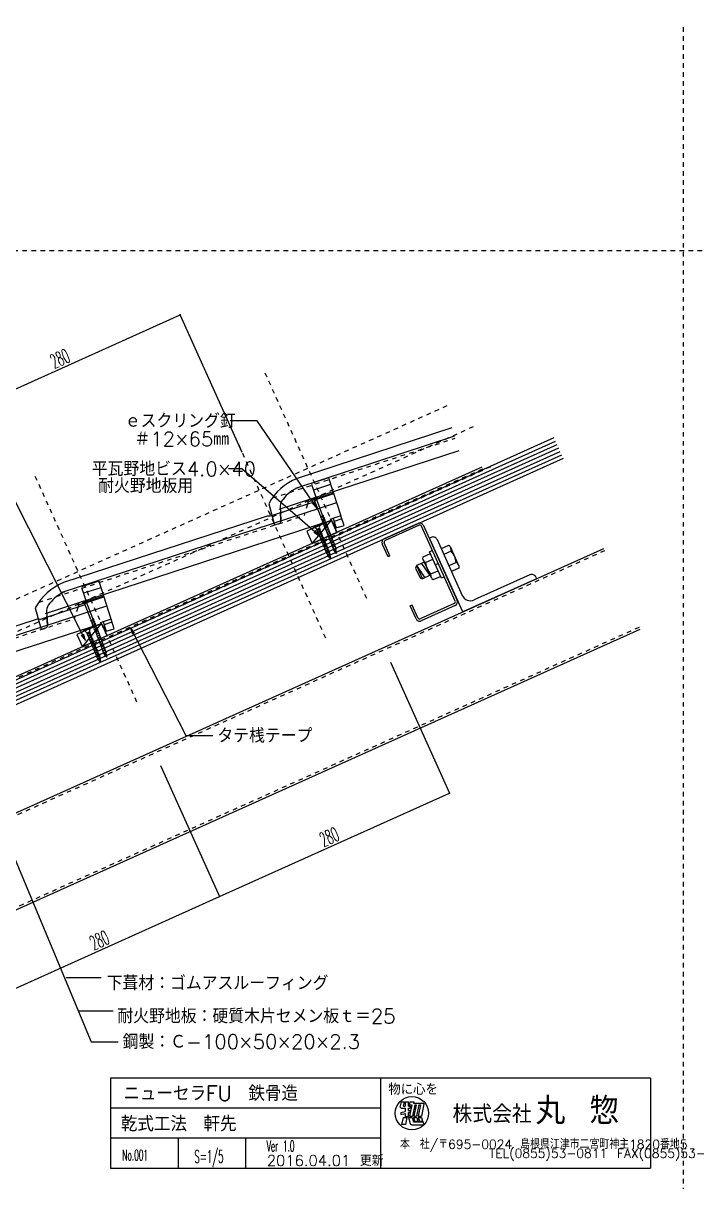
# Model space of a CAD drawing. Extents: x -1727 to 4652, y -2317 to 2357.
# Drawn here: x 752 to 1500, y 1065 to 2353 of the extents above; entities that cross this region are included whole.
import ezdxf

# ---------------------------------------------------------------- set-up
doc = ezdxf.new("R2010")
doc.units = 0
doc.header["$LTSCALE"] = 5
doc.linetypes.add('DOT', pattern=[2, 1, -1])
for name, color, linetype in [('0-0', 7, 'CONTINUOUS'), ('0-1', 7, 'CONTINUOUS'), ('0-2', 7, 'CONTINUOUS'), ('0-3', 7, 'CONTINUOUS'), ('0-4', 7, 'CONTINUOUS'), ('0-A', 7, 'CONTINUOUS'), ('0-F', 7, 'CONTINUOUS')]:
    doc.layers.add(name, color=color, linetype=linetype)
doc.styles.get("Standard").update_dxf_attribs({"font": 'txt.shx', "bigfont": 'extfont.shx'})

msp = doc.modelspace()

# ---------------------------------------------------------------- linework, layer by layer
at = {"layer": '0-0', "color": 7, "linetype": 'CONTINUOUS'}
for p, q in [((848.494, 1180.3427), (848.494, 1080.3427)), ((1448.494, 1180.3427), (848.494, 1180.3427)), ((1148.494, 1180.3427), (1148.494, 1080.3427)), ((1448.494, 1180.3427), (1448.494, 1080.3427)), ((1148.494, 1147.0093), (848.494, 1147.0093)), ((1170.1928, 1148.3051), (1171.6706, 1154.1209)), ((1170.1928, 1148.3051), (1171.4886, 1147.0226)), ((1171.4886, 1147.0226), (1175.848, 1147.0226)), ((1171.6706, 1154.1209), (1175.0144, 1154.1209)), ((1174.0305, 1149.2847), (1175.0144, 1154.1209)), ((1174.0305, 1149.2847), (1175.848, 1149.2847)), ((1175.848, 1154.1209), (1179.7092, 1154.1209)), ((1175.848, 1154.1209), (1175.848, 1149.2847)), ((1175.848, 1147.0226), (1175.848, 1143.263)), ((1179.7092, 1149.2847), (1179.7092, 1154.1209)), ((1179.7092, 1149.2847), (1181.525, 1149.2847)), ((1179.7092, 1147.0226), (1181.525, 1147.0226)), ((1179.7092, 1144.2488), (1179.7092, 1147.0226)), ((1181.0739, 1154.2594), (1180.3422, 1150.6628)), ((1180.3422, 1150.6628), (1183.4007, 1150.6628)), ((1183.4007, 1150.6628), (1180.8288, 1138.0206)), ((1181.0739, 1154.2594), (1185.3013, 1154.2594)), ((1181.525, 1149.2847), (1181.525, 1147.0226)), ((1186.4739, 1150.6628), (1183.902, 1138.0206)), ((1185.3013, 1154.2594), (1184.961, 1152.5869)), ((1184.961, 1152.5869), (1196.1117, 1152.5869)), ((1188.159, 1150.6628), (1185.5871, 1138.0206)), ((1186.4739, 1150.6628), (1188.159, 1150.6628)), ((1191.0054, 1150.6628), (1188.4335, 1138.0206)), ((1192.7063, 1150.6628), (1190.1344, 1138.0206)), ((1191.0054, 1150.6628), (1192.7063, 1150.6628)), ((1196.753, 1151.5032), (1194.0101, 1138.0206)), ((1171.1415, 1142.0613), (1175.848, 1143.263)), ((1171.1415, 1142.0613), (1171.1415, 1139.8755)), ((1171.1415, 1139.8755), (1175.848, 1141.0772)), ((1173.4608, 1136.5179), (1171.6265, 1128.7787)), ((1173.4608, 1136.5179), (1177.8707, 1136.5179)), ((1175.614, 1137.6186), (1179.7092, 1137.6186)), ((1175.848, 1141.0772), (1175.848, 1137.5406)), ((1177.8707, 1136.5179), (1176.0364, 1128.7787)), ((1179.4024, 1136.5179), (1183.5004, 1136.5179)), ((1179.4024, 1136.5179), (1181.3147, 1129.8227)), ((1179.7092, 1144.2488), (1181.2924, 1144.6531)), ((1179.7092, 1142.063), (1180.9684, 1142.3845)), ((1179.7092, 1137.6186), (1179.7092, 1142.063)), ((1180.8288, 1138.0206), (1183.902, 1138.0206)), ((1181.2924, 1144.6531), (1180.9684, 1142.3845)), ((1183.5004, 1136.5179), (1184.9773, 1131.8024)), ((1185.0645, 1136.5179), (1188.6511, 1136.5179)), ((1185.0645, 1136.5179), (1186.3271, 1132.4863)), ((1185.5871, 1138.0206), (1188.4335, 1138.0206)), ((1188.6511, 1136.5179), (1189.9138, 1132.4863)), ((1190.1344, 1138.0206), (1194.0101, 1138.0206)), ((1190.4347, 1136.5179), (1193.8814, 1136.5179)), ((1190.4347, 1136.5179), (1191.6974, 1132.4863)), ((1193.8814, 1136.5179), (1195.1441, 1132.4863)), ((1176.0364, 1128.7787), (1171.6265, 1128.7787)), ((1183.966, 1128.5987), (1196.3276, 1128.5987)), ((1184.9773, 1131.8024), (1195.9892, 1131.8024)), ((1186.3271, 1132.4863), (1189.9138, 1132.4863)), ((1191.6974, 1132.4863), (1195.1441, 1132.4863)), ((1195.9892, 1131.8024), (1196.3276, 1128.5987)), ((1148.494, 1113.676), (848.494, 1113.676)), ((923.494, 1113.676), (923.494, 1080.3427)), ((998.494, 1113.676), (998.494, 1080.3427)), ((848.494, 1080.3427), (1448.494, 1080.3427))]:
    msp.add_line(p, q, dxfattribs=at)
msp.add_circle((1183.3491, 1141.3979), 18.4473, dxfattribs=at)
for centre, radius, start, end in [((1195.2195, 1151.3273), 1.5436, 6.5455, 54.6882), ((1183.6165, 1131.3252), 2.7488, 213.1353, 277.3045)]:
    msp.add_arc(centre, radius, start, end, dxfattribs=at)
at = {"layer": '0-1', "color": 7, "linetype": 'CONTINUOUS'}
for p, q in [((1261.0878, 1859.3969), (336.2538, 1443.7026)), ((1072.6754, 1774.6948), (1093.8774, 1800.6848)), ((817.2877, 1659.9031), (838.4897, 1685.8931))]:
    msp.add_line(p, q, dxfattribs=at)
at = {"layer": '0-1', "color": 7, "linetype": 'DOT'}
msp.add_line((1261.9816, 1857.3769), (337.0548, 1442.1837), dxfattribs=at)
at = {"layer": '0-1', "color": 4, "linetype": 'CONTINUOUS'}
for p, q in [((1078.8082, 1826.2515), (1072.4479, 1823.7899)), ((1072.4479, 1823.7899), (1072.7327, 1823.054)), ((1072.7327, 1823.054), (1079.093, 1825.5156)), ((1074.897, 1823.5096), (1074.1701, 1823.6103)), ((1074.897, 1823.5096), (1074.1701, 1823.6103)), ((1077.1867, 1824.3958), (1074.897, 1823.5096)), ((1081.8979, 1805.4205), (1074.897, 1823.5096)), ((1077.1867, 1824.3958), (1077.6556, 1824.9593)), ((1084.1872, 1806.3076), (1077.1867, 1824.3958)), ((1079.093, 1825.5156), (1078.8082, 1826.2515)), ((1081.942, 1805.4915), (1081.6306, 1804.7467)), ((1084.1872, 1806.3076), (1082.5459, 1802.3817)), ((1085.1054, 1803.9352), (1083.464, 1800.0094)), ((1085.1054, 1803.9352), (1083.464, 1800.0094)), ((1073.8501, 1792.793), (1081.5471, 1796.008)), ((1074.1213, 1792.1438), (1073.8501, 1792.793)), ((1081.8183, 1795.3588), (1074.1213, 1792.1438)), ((1077.835, 1790.2058), (1077.4537, 1789.7058)), ((1077.4537, 1789.7058), (1081.6473, 1790.096)), ((1077.7135, 1790.4275), (1080.5141, 1791.5973)), ((1077.7135, 1790.4275), (1077.8163, 1790.1813)), ((1080.5141, 1791.5973), (1081.0753, 1790.2538)), ((1081.2659, 1789.596), (1081.6473, 1790.096)), ((1081.5471, 1796.008), (1081.8183, 1795.3588)), ((1086.0236, 1801.5629), (1084.3822, 1797.6371)), ((1086.0236, 1801.5629), (1084.3822, 1797.6371)), ((1086.9417, 1799.1905), (1085.3003, 1795.2647)), ((1086.9417, 1799.1905), (1085.3003, 1795.2647)), ((1087.8599, 1796.8181), (1086.2185, 1792.8923)), ((1087.8599, 1796.8181), (1086.2185, 1792.8923)), ((1086.4176, 1791.9303), (1089.8068, 1793.2419)), ((1086.4613, 1792.9576), (1096.4273, 1767.207)), ((1089.8497, 1792.9682), (1086.8572, 1790.8212)), ((1090.7558, 1790.6268), (1087.7633, 1788.4798)), ((1088.778, 1794.4458), (1087.9789, 1792.5345)), ((1088.778, 1794.4458), (1087.9789, 1792.5345)), ((1089.0613, 1793.9638), (1099.0273, 1768.2132)), ((1078.8034, 1787.8874), (1078.1374, 1789.4818)), ((1078.8034, 1787.8874), (1078.422, 1787.3874)), ((1078.422, 1787.3874), (1082.6156, 1787.7776)), ((1079.7718, 1785.5691), (1079.1058, 1787.1634)), ((1079.7718, 1785.5691), (1079.3904, 1785.069)), ((1079.3904, 1785.069), (1083.584, 1785.4592)), ((1080.7401, 1783.2507), (1080.0742, 1784.845)), ((1080.7401, 1783.2507), (1080.3588, 1782.7506)), ((1080.3588, 1782.7506), (1084.5524, 1783.1408)), ((1081.7085, 1780.9323), (1081.0426, 1782.5266)), ((1081.9568, 1787.942), (1081.2659, 1789.596)), ((1081.7085, 1780.9323), (1081.3272, 1780.4323)), ((1081.3272, 1780.4323), (1085.5208, 1780.8225)), ((1082.6769, 1778.6139), (1082.0109, 1780.2082)), ((1082.2343, 1787.2776), (1082.6156, 1787.7776)), ((1082.9252, 1785.6236), (1082.2343, 1787.2776)), ((1082.6769, 1778.6139), (1082.2955, 1778.1139)), ((1082.2955, 1778.1139), (1086.4891, 1778.5041)), ((1083.6452, 1776.2955), (1082.9793, 1777.8898)), ((1083.2027, 1784.9592), (1083.584, 1785.4592)), ((1083.8935, 1783.3052), (1083.2027, 1784.9592)), ((1084.1711, 1782.6408), (1084.5524, 1783.1408)), ((1084.8619, 1780.9868), (1084.1711, 1782.6408)), ((1085.1394, 1780.3224), (1085.5208, 1780.8225)), ((1085.8303, 1778.6685), (1085.1394, 1780.3224)), ((1086.1078, 1778.004), (1086.4891, 1778.5041)), ((1086.7986, 1776.3501), (1086.1078, 1778.004)), ((1091.662, 1788.2854), (1088.6695, 1786.1384)), ((1092.5682, 1785.9441), (1089.5756, 1783.7972)), ((1093.4743, 1783.6027), (1090.4818, 1781.4558)), ((1094.3805, 1781.2614), (1091.3879, 1779.1144)), ((1095.2866, 1778.9201), (1092.2941, 1776.7731)), ((1083.6452, 1776.2955), (1083.2639, 1775.7955)), ((1083.2639, 1775.7955), (1087.4575, 1776.1857)), ((1084.6136, 1773.9771), (1083.9477, 1775.5715)), ((1084.6136, 1773.9771), (1084.2323, 1773.4771)), ((1084.2323, 1773.4771), (1088.4259, 1773.8673)), ((1085.582, 1771.6587), (1084.916, 1773.2531)), ((1085.582, 1771.6587), (1085.2006, 1771.1587)), ((1085.2006, 1771.1587), (1089.3942, 1771.5489)), ((1086.5503, 1769.3404), (1085.8844, 1770.9347)), ((1086.5503, 1769.3404), (1086.169, 1768.8403)), ((1086.169, 1768.8403), (1090.3626, 1769.2305)), ((1087.5187, 1767.022), (1086.8528, 1768.6163)), ((1087.0762, 1775.6857), (1087.4575, 1776.1857)), ((1087.767, 1774.0317), (1087.0762, 1775.6857)), ((1087.5187, 1767.022), (1087.1374, 1766.5219)), ((1087.1374, 1766.5219), (1091.331, 1766.9121)), ((1088.4871, 1764.7036), (1087.8212, 1766.2979)), ((1088.0445, 1773.3673), (1088.4259, 1773.8673)), ((1088.7354, 1771.7133), (1088.0445, 1773.3673)), ((1088.4871, 1764.7036), (1088.1058, 1764.2036)), ((1088.1058, 1764.2036), (1092.2994, 1764.5938)), ((1089.0129, 1771.0489), (1089.3942, 1771.5489)), ((1089.7038, 1769.3949), (1089.0129, 1771.0489)), ((1089.9813, 1768.7305), (1090.3626, 1769.2305)), ((1090.6721, 1767.0765), (1089.9813, 1768.7305)), ((1090.9496, 1766.4121), (1091.331, 1766.9121)), ((1091.6405, 1764.7581), (1090.9496, 1766.4121)), ((1091.918, 1764.0937), (1092.2994, 1764.5938)), ((1096.1928, 1776.5787), (1093.2003, 1774.4317)), ((1097.0989, 1774.2374), (1094.1064, 1772.0903)), ((1098.0051, 1771.896), (1095.0126, 1769.749)), ((1099.4517, 1763.4642), (1096.6536, 1767.2942)), ((1098.0891, 1766.9849), (1099.4517, 1763.4642)), ((1099.4517, 1763.4642), (1098.9433, 1768.1804)), ((1089.4555, 1762.3852), (1088.7895, 1763.9795)), ((1089.4555, 1762.3852), (1089.0741, 1761.8852)), ((1089.0741, 1761.8852), (1093.0643, 1762.3075)), ((1091.3179, 1759.8982), (1089.9848, 1761.6886)), ((1091.0227, 1759.6271), (1093.2559, 1759.9055)), ((1093.0592, 1757.5594), (1091.6321, 1759.4762)), ((1092.1462, 1763.5475), (1091.918, 1764.0937)), ((1092.3099, 1762.4737), (1092.1462, 1763.5475)), ((1092.6823, 1760.0317), (1092.4196, 1761.7463)), ((1092.4216, 1761.7414), (1093.0643, 1762.3075)), ((1092.7431, 1759.5981), (1093.2559, 1759.9055)), ((1093.0592, 1757.5594), (1092.7479, 1759.601)), ((823.6376, 1711.1455), (817.2773, 1708.6839)), ((817.2773, 1708.6839), (817.5621, 1707.948)), ((817.5621, 1707.948), (823.9225, 1710.4096)), ((819.7264, 1708.4036), (818.9995, 1708.5043)), ((819.7264, 1708.4036), (818.9995, 1708.5043)), ((822.0161, 1709.2898), (819.7264, 1708.4036)), ((826.7273, 1690.3145), (819.7264, 1708.4036)), ((822.0161, 1709.2898), (822.485, 1709.8533)), ((829.0166, 1691.2016), (822.0161, 1709.2898)), ((823.9225, 1710.4096), (823.6376, 1711.1455)), ((826.7715, 1690.3855), (826.46, 1689.6407)), ((829.0166, 1691.2016), (827.3753, 1687.2757)), ((829.9348, 1688.8292), (828.2934, 1684.9034)), ((829.9348, 1688.8292), (828.2934, 1684.9034)), ((818.4573, 1677.7735), (826.1544, 1680.9885)), ((818.7285, 1677.1244), (818.4573, 1677.7735)), ((826.4255, 1680.3393), (818.7285, 1677.1244)), ((822.4422, 1675.1863), (822.0609, 1674.6863)), ((822.0609, 1674.6863), (826.2545, 1675.0765)), ((822.3207, 1675.408), (825.1213, 1676.5778)), ((822.3207, 1675.408), (822.4235, 1675.1618)), ((823.4106, 1672.868), (822.7447, 1674.4623)), ((825.1213, 1676.5778), (825.6825, 1675.2343)), ((825.8732, 1674.5765), (826.2545, 1675.0765)), ((826.564, 1672.9225), (825.8732, 1674.5765)), ((826.1544, 1680.9885), (826.4255, 1680.3393)), ((830.853, 1686.4568), (829.2116, 1682.5311)), ((830.853, 1686.4568), (829.2116, 1682.5311)), ((831.7711, 1684.0845), (830.1297, 1680.1587)), ((831.7711, 1684.0845), (830.1297, 1680.1587)), ((832.6893, 1681.7121), (831.0479, 1677.7863)), ((832.6893, 1681.7121), (831.0479, 1677.7863)), ((831.247, 1676.8243), (834.6362, 1678.1359)), ((831.2907, 1677.8516), (841.2568, 1652.1009)), ((834.6791, 1677.8622), (831.6866, 1675.7151)), ((835.5852, 1675.5208), (832.5928, 1673.3738)), ((833.6074, 1679.3398), (832.8083, 1677.4285)), ((833.6074, 1679.3398), (832.8083, 1677.4285)), ((833.8907, 1678.8578), (843.8567, 1653.1072)), ((823.4106, 1672.868), (823.0293, 1672.3679)), ((823.0293, 1672.3679), (827.2229, 1672.7581)), ((824.379, 1670.5496), (823.713, 1672.1439)), ((824.379, 1670.5496), (823.9976, 1670.0495)), ((823.9976, 1670.0495), (828.1912, 1670.4397)), ((825.3473, 1668.2312), (824.6814, 1669.8255)), ((825.3473, 1668.2312), (824.966, 1667.7312)), ((824.966, 1667.7312), (829.1596, 1668.1214)), ((826.3157, 1665.9128), (825.6498, 1667.5071)), ((826.3157, 1665.9128), (825.9344, 1665.4128)), ((825.9344, 1665.4128), (830.128, 1665.803)), ((827.2841, 1663.5944), (826.6182, 1665.1887)), ((826.8415, 1672.2581), (827.2229, 1672.7581)), ((827.5324, 1670.6041), (826.8415, 1672.2581)), ((827.2841, 1663.5944), (826.9028, 1663.0944)), ((826.9028, 1663.0944), (831.0964, 1663.4846)), ((828.2525, 1661.276), (827.5865, 1662.8704)), ((827.8099, 1669.9397), (828.1912, 1670.4397)), ((828.5008, 1668.2857), (827.8099, 1669.9397)), ((828.2525, 1661.276), (827.8711, 1660.776)), ((828.7783, 1667.6213), (829.1596, 1668.1214)), ((829.4691, 1665.9674), (828.7783, 1667.6213)), ((829.7466, 1665.3029), (830.128, 1665.803)), ((830.4375, 1663.649), (829.7466, 1665.3029)), ((830.715, 1662.9846), (831.0964, 1663.4846)), ((831.4059, 1661.3306), (830.715, 1662.9846)), ((836.4914, 1673.1794), (833.4989, 1671.0324)), ((837.3976, 1670.8381), (834.405, 1668.6911)), ((838.3037, 1668.4967), (835.3112, 1666.3498)), ((839.2099, 1666.1553), (836.2174, 1664.0084)), ((840.116, 1663.8141), (837.1235, 1661.6671)), ((841.0222, 1661.4727), (838.0297, 1659.3257)), ((827.8711, 1660.776), (832.0647, 1661.1662)), ((829.2208, 1658.9576), (828.5549, 1660.552)), ((829.2208, 1658.9576), (828.8395, 1658.4576)), ((828.8395, 1658.4576), (833.0331, 1658.8478)), ((830.1892, 1656.6393), (829.5233, 1658.2336)), ((830.1892, 1656.6393), (829.8079, 1656.1392)), ((829.8079, 1656.1392), (834.0015, 1656.5294)), ((831.1576, 1654.3209), (830.4916, 1655.9152)), ((831.1576, 1654.3209), (830.7762, 1653.8208)), ((830.7762, 1653.8208), (834.9698, 1654.211)), ((832.1259, 1652.0025), (831.46, 1653.5968)), ((831.6834, 1660.6662), (832.0647, 1661.1662)), ((832.3742, 1659.0122), (831.6834, 1660.6662)), ((832.1259, 1652.0025), (831.7446, 1651.5025)), ((831.7446, 1651.5025), (835.9382, 1651.8927)), ((833.0943, 1649.6841), (832.4284, 1651.2784)), ((832.6518, 1658.3478), (833.0331, 1658.8478)), ((833.3426, 1656.6938), (832.6518, 1658.3478)), ((833.0943, 1649.6841), (832.713, 1649.1841)), ((832.713, 1649.1841), (836.9066, 1649.5743)), ((834.0627, 1647.3657), (833.3967, 1648.96)), ((833.6201, 1656.0294), (834.0015, 1656.5294)), ((834.311, 1654.3754), (833.6201, 1656.0294)), ((834.5885, 1653.711), (834.9698, 1654.211)), ((835.2794, 1652.057), (834.5885, 1653.711)), ((835.5569, 1651.3926), (835.9382, 1651.8927)), ((836.2477, 1649.7387), (835.5569, 1651.3926)), ((836.5252, 1649.0742), (836.9066, 1649.5743)), ((836.7534, 1648.5281), (836.5252, 1649.0742)), ((836.9171, 1647.4542), (836.7534, 1648.5281)), ((841.9283, 1659.1313), (838.9358, 1656.9843)), ((842.8345, 1656.79), (839.842, 1654.643)), ((844.2811, 1648.3581), (841.483, 1652.1882)), ((842.9185, 1651.8789), (844.2811, 1648.3581)), ((844.2811, 1648.3581), (843.7727, 1653.0743)), ((834.0627, 1647.3657), (833.6813, 1646.8657)), ((833.6813, 1646.8657), (837.6715, 1647.288)), ((835.9251, 1644.8787), (834.592, 1646.6691)), ((835.6299, 1644.6076), (837.8631, 1644.886)), ((837.6665, 1642.5399), (836.2393, 1644.4567)), ((837.2895, 1645.0122), (837.0268, 1646.7268)), ((837.0288, 1646.7219), (837.6715, 1647.288)), ((837.3503, 1644.5786), (837.8631, 1644.886)), ((837.6665, 1642.5399), (837.3552, 1644.5815))]:
    msp.add_line(p, q, dxfattribs=at)
at = {"layer": '0-1', "color": 3, "linetype": 'CONTINUOUS'}
for points in [[(1066.5194, 1788.3738), (1072.6754, 1774.6948), (1100.0324, 1787.0058), (1093.8774, 1800.6848), (1066.5194, 1788.3738)], [(811.1317, 1673.5821), (817.2877, 1659.9031), (844.6447, 1672.2141), (838.4897, 1685.8931), (811.1317, 1673.5821)]]:
    msp.add_lwpolyline(points, close=True, dxfattribs=at)
at = {"layer": '0-1', "color": 4, "linetype": 'CONTINUOUS'}
for centre, radius, start, end in [((1083.9244, 1804.8876), 2.2981, 183.5154, 239.817), ((1083.4717, 1804.6668), 1.79, 335.8763, 426.4387), ((1084.3899, 1802.2944), 1.79, 335.8763, 426.4387), ((1074.5323, 1788.3868), 3.7795, 32.6805, 96.244), ((1078.1323, 1790.3569), 0.3335, 206.9354, 268.7778), ((1077.7353, 1804.118), 14.0999, 271.5848, 277.0489), ((1082.084, 1770.1392), 20.1563, 93.2798, 97.4642), ((1084.2017, 1792.4256), 3.7795, 129.0957, 192.6593), ((1080.8969, 1788.4909), 1.7719, 64.9433, 88.9027), ((1084.8397, 1802.5227), 2.2981, 183.5154, 239.817), ((1085.7579, 1800.1503), 2.2981, 183.5154, 239.817), ((1086.676, 1797.778), 2.2981, 183.5154, 239.817), ((1087.5942, 1795.4056), 2.2981, 183.5154, 239.817), ((1085.308, 1799.9221), 1.79, 335.8763, 426.4387), ((1088.5123, 1793.0333), 2.2981, 183.5154, 207.9698), ((1086.2262, 1797.5498), 1.79, 335.8763, 426.4387), ((1087.1444, 1795.1774), 1.79, 335.8763, 426.4387), ((1088.0625, 1792.805), 1.79, 14.0306, 66.4387), ((1078.0908, 1790.4949), 1.0142, 231.0819, 275.9133), ((1080.8093, 1771.0292), 18.641, 93.5081, 98.061), ((1079.0592, 1788.1765), 1.0142, 231.0819, 275.9133), ((1079.1007, 1788.0385), 0.3335, 206.9354, 268.7778), ((1078.7037, 1801.7996), 14.0999, 271.5848, 277.0489), ((1081.7776, 1768.7109), 18.641, 93.5081, 98.061), ((1080.0275, 1785.8581), 1.0142, 231.0819, 275.9133), ((1078.3511, 1810.8417), 21.2472, 273.5551, 277.2727), ((1080.0691, 1785.7201), 0.3335, 206.9354, 268.7778), ((1079.672, 1799.4812), 14.0999, 271.5848, 277.0489), ((1082.746, 1766.3925), 18.641, 93.5081, 98.061), ((1080.9959, 1783.5397), 1.0142, 231.0819, 275.9133), ((1083.0524, 1767.8208), 20.1563, 93.2798, 97.4642), ((1079.3195, 1808.5233), 21.2472, 273.5551, 277.2727), ((1081.0375, 1783.4018), 0.3335, 206.9354, 268.7778), ((1080.6404, 1797.1628), 14.0999, 271.5848, 277.0489), ((1081.015, 1789.4969), 0.2698, 21.5537, 84.5104), ((1083.7144, 1764.0741), 18.641, 93.5081, 98.061), ((1081.9643, 1781.2213), 1.0142, 231.0819, 275.9133), ((1084.0207, 1765.5024), 20.1563, 93.2798, 97.4642), ((1080.2879, 1806.2049), 21.2472, 273.5551, 277.2727), ((1082.0058, 1781.0834), 0.3335, 206.9354, 268.7778), ((1081.8652, 1786.1725), 1.7719, 64.9433, 88.9027), ((1081.6088, 1794.8444), 14.0999, 271.5848, 277.0489), ((1081.9834, 1787.1785), 0.2698, 21.5537, 84.5104), ((1084.6827, 1761.7557), 18.641, 93.5081, 98.061), ((1082.9327, 1778.903), 1.0142, 231.0819, 275.9133), ((1084.9891, 1763.184), 20.1563, 93.2798, 97.4642), ((1081.2562, 1803.8865), 21.2472, 273.5551, 277.2727), ((1082.9742, 1778.765), 0.3335, 206.9354, 268.7778), ((1082.8336, 1783.8541), 1.7719, 64.9433, 88.9027), ((1082.5771, 1792.526), 14.0999, 271.5848, 277.0489), ((1082.9518, 1784.8601), 0.2698, 21.5537, 84.5104), ((1085.6511, 1759.4373), 18.641, 93.5081, 98.061), ((1085.9575, 1760.8656), 20.1563, 93.2798, 97.4642), ((1082.2246, 1801.5681), 21.2472, 273.5551, 277.2727), ((1083.802, 1781.5357), 1.7719, 64.9433, 88.9027), ((1083.9202, 1782.5417), 0.2698, 21.5537, 84.5104), ((1086.9258, 1758.5473), 20.1563, 93.2798, 97.4642), ((1083.193, 1799.2498), 21.2472, 273.5551, 277.2727), ((1084.7703, 1779.2173), 1.7719, 64.9433, 88.9027), ((1084.8885, 1780.2233), 0.2698, 21.5537, 84.5104), ((1085.7387, 1776.899), 1.7719, 64.9433, 88.9027), ((1085.8569, 1777.9049), 0.2698, 21.5537, 84.5104), ((1083.901, 1776.5846), 1.0142, 231.0819, 275.9133), ((1083.9426, 1776.4466), 0.3335, 206.9354, 268.7778), ((1083.5455, 1790.2077), 14.0999, 271.5848, 277.0489), ((1086.6195, 1757.1189), 18.641, 93.5081, 98.061), ((1084.8694, 1774.2662), 1.0142, 231.0819, 275.9133), ((1084.9109, 1774.1282), 0.3335, 206.9354, 268.7778), ((1084.5139, 1787.8893), 14.0999, 271.5848, 277.0489), ((1087.5879, 1754.8005), 18.641, 93.5081, 98.061), ((1085.8378, 1771.9478), 1.0142, 231.0819, 275.9133), ((1087.8942, 1756.2289), 20.1563, 93.2798, 97.4642), ((1084.1614, 1796.9314), 21.2472, 273.5551, 277.2727), ((1085.8793, 1771.8098), 0.3335, 206.9354, 268.7778), ((1085.4822, 1785.5709), 14.0999, 271.5848, 277.0489), ((1088.5562, 1752.4822), 18.641, 93.5081, 98.061), ((1086.8061, 1769.6294), 1.0142, 231.0819, 275.9133), ((1088.8626, 1753.9105), 20.1563, 93.2798, 97.4642), ((1085.1297, 1794.613), 21.2472, 273.5551, 277.2727), ((1086.8477, 1769.4914), 0.3335, 206.9354, 268.7778), ((1086.7071, 1774.5806), 1.7719, 64.9433, 88.9027), ((1086.4506, 1783.2525), 14.0999, 271.5848, 277.0489), ((1086.8253, 1775.5866), 0.2698, 21.5537, 84.5104), ((1089.5246, 1750.1638), 18.641, 93.5081, 98.061), ((1087.7745, 1767.311), 1.0142, 231.0819, 275.9133), ((1089.831, 1751.5921), 20.1563, 93.2798, 97.4642), ((1086.0981, 1792.2946), 21.2472, 273.5551, 277.2727), ((1087.8161, 1767.173), 0.3335, 206.9354, 268.7778), ((1087.6755, 1772.2622), 1.7719, 64.9433, 88.9027), ((1087.419, 1780.9341), 14.0999, 271.5848, 277.0489), ((1087.7936, 1773.2682), 0.2698, 21.5537, 84.5104), ((1090.493, 1747.8454), 18.641, 93.5081, 98.061), ((1090.7993, 1749.2737), 20.1563, 93.2798, 97.4642), ((1087.0665, 1789.9762), 21.2472, 273.5551, 277.2727), ((1088.7844, 1764.8547), 0.3335, 206.9354, 268.7778), ((1088.6438, 1769.9438), 1.7719, 64.9433, 88.9027), ((1088.3874, 1778.6157), 14.0999, 271.5848, 277.0489), ((1088.762, 1770.9498), 0.2698, 21.5537, 84.5104), ((1091.7677, 1746.9553), 20.1563, 93.2798, 97.4642), ((1088.0348, 1787.6578), 21.2472, 273.5551, 277.2727), ((1089.6122, 1767.6254), 1.7719, 64.9433, 88.9027), ((1089.7304, 1768.6314), 0.2698, 21.5537, 84.5104), ((1092.7361, 1744.6369), 20.1563, 93.2798, 97.4642), ((1089.0032, 1785.3394), 21.2472, 273.5551, 277.2727), ((1090.5806, 1765.307), 1.7719, 64.9433, 88.9027), ((1090.6987, 1766.313), 0.2698, 21.5537, 84.5104), ((1091.5489, 1762.9886), 1.7719, 64.9433, 88.9027), ((1091.6671, 1763.9946), 0.2698, 21.5537, 84.5104), ((1097.2393, 1766.5273), 0.9653, 28.3196, 127.3888), ((1099.0257, 1767.2187), 0.9653, 94.9262, 193.9954), ((1088.7429, 1764.9926), 1.0142, 231.0819, 275.9133), ((1091.4613, 1745.527), 18.641, 93.5081, 98.061), ((1089.7112, 1762.6743), 1.0142, 231.0819, 275.9133), ((1089.7528, 1762.5363), 0.3335, 206.9354, 268.7778), ((1089.3557, 1776.2973), 14.0999, 271.5848, 277.0489), ((1092.4297, 1743.2086), 18.641, 93.5081, 98.061), ((1008.6661, 1781.7587), 85.2785, 344.9583, 345.1329), ((1091.7012, 1761.0613), 1.5866, 244.6803, 267.503), ((1090.2219, 1773.0221), 10.7529, 274.6094, 281.1902), ((1089.7853, 1775.9605), 16.1352, 274.6369, 278.0841), ((1068.1958, 1986.4312), 225.8005, 275.8701, 276.1028), ((1091.208, 1764.4613), 5.0032, 274.8629, 281.702), ((1092.621, 1756.5666), 3.4656, 88.9879, 99.4107), ((1092.1707, 1761.6423), 0.2698, 21.5537, 83.5019), ((1092.5842, 1758.2398), 1.3709, 83.1187, 105.2898), ((1092.3176, 1760.713), 1.7607, 64.9051, 90.2895), ((1092.6635, 1758.5802), 1.4517, 65.9148, 89.2579), ((828.7538, 1689.7816), 2.2981, 183.5154, 239.817), ((829.6691, 1687.4167), 2.2981, 183.5154, 239.817), ((828.3012, 1689.5607), 1.79, 335.8763, 426.4387), ((829.2193, 1687.1884), 1.79, 335.8763, 426.4387), ((819.1395, 1673.3673), 3.7795, 32.6805, 96.244), ((822.698, 1675.4754), 1.0142, 231.0819, 275.9133), ((822.7396, 1675.3374), 0.3335, 206.9354, 268.7778), ((822.3425, 1689.0985), 14.0999, 271.5848, 277.0489), ((825.4165, 1656.0098), 18.641, 93.5081, 98.061), ((826.6912, 1655.1197), 20.1563, 93.2798, 97.4642), ((822.9584, 1695.8222), 21.2472, 273.5551, 277.2727), ((828.8089, 1677.4061), 3.7795, 129.0957, 192.6593), ((825.5041, 1673.4714), 1.7719, 64.9433, 88.9027), ((825.6223, 1674.4774), 0.2698, 21.5537, 84.5104), ((830.5873, 1685.0443), 2.2981, 183.5154, 239.817), ((831.5054, 1682.672), 2.2981, 183.5154, 239.817), ((832.4236, 1680.2996), 2.2981, 183.5154, 239.817), ((830.1374, 1684.8161), 1.79, 335.8763, 426.4387), ((833.3417, 1677.9273), 2.2981, 183.5154, 207.9698), ((831.0556, 1682.4438), 1.79, 335.8763, 426.4387), ((831.9738, 1680.0713), 1.79, 335.8763, 426.4387), ((832.8919, 1677.699), 1.79, 14.0306, 66.4387), ((823.6664, 1673.157), 1.0142, 231.0819, 275.9133), ((823.7079, 1673.019), 0.3335, 206.9354, 268.7778), ((823.3109, 1686.7801), 14.0999, 271.5848, 277.0489), ((826.3849, 1653.6914), 18.641, 93.5081, 98.061), ((824.6348, 1670.8386), 1.0142, 231.0819, 275.9133), ((824.6763, 1670.7006), 0.3335, 206.9354, 268.7778), ((824.2792, 1684.4617), 14.0999, 271.5848, 277.0489), ((827.3532, 1651.373), 18.641, 93.5081, 98.061), ((825.6031, 1668.5202), 1.0142, 231.0819, 275.9133), ((827.6596, 1652.8013), 20.1563, 93.2798, 97.4642), ((823.9267, 1693.5038), 21.2472, 273.5551, 277.2727), ((825.6447, 1668.3823), 0.3335, 206.9354, 268.7778), ((825.2476, 1682.1433), 14.0999, 271.5848, 277.0489), ((828.3216, 1649.0546), 18.641, 93.5081, 98.061), ((826.5715, 1666.2019), 1.0142, 231.0819, 275.9133), ((828.628, 1650.4829), 20.1563, 93.2798, 97.4642), ((824.8951, 1691.1854), 21.2472, 273.5551, 277.2727), ((826.613, 1666.0639), 0.3335, 206.9354, 268.7778), ((826.4725, 1671.153), 1.7719, 64.9433, 88.9027), ((826.216, 1679.8249), 14.0999, 271.5848, 277.0489), ((826.5906, 1672.159), 0.2698, 21.5537, 84.5104), ((829.29, 1646.7362), 18.641, 93.5081, 98.061), ((827.5399, 1663.8835), 1.0142, 231.0819, 275.9133), ((829.5963, 1648.1645), 20.1563, 93.2798, 97.4642), ((825.8635, 1688.867), 21.2472, 273.5551, 277.2727), ((827.5814, 1663.7455), 0.3335, 206.9354, 268.7778), ((827.4408, 1668.8346), 1.7719, 64.9433, 88.9027), ((827.1844, 1677.5066), 14.0999, 271.5848, 277.0489), ((827.559, 1669.8406), 0.2698, 21.5537, 84.5104), ((830.2583, 1644.4178), 18.641, 93.5081, 98.061), ((830.5647, 1645.8461), 20.1563, 93.2798, 97.4642), ((826.8318, 1686.5486), 21.2472, 273.5551, 277.2727), ((828.5498, 1661.4271), 0.3335, 206.9354, 268.7778), ((828.4092, 1666.5162), 1.7719, 64.9433, 88.9027), ((828.5274, 1667.5222), 0.2698, 21.5537, 84.5104), ((831.5331, 1643.5278), 20.1563, 93.2798, 97.4642), ((827.8002, 1684.2303), 21.2472, 273.5551, 277.2727), ((829.3776, 1664.1979), 1.7719, 64.9433, 88.9027), ((829.4957, 1665.2038), 0.2698, 21.5537, 84.5104), ((832.5014, 1641.2094), 20.1563, 93.2798, 97.4642), ((830.3459, 1661.8795), 1.7719, 64.9433, 88.9027), ((830.4641, 1662.8855), 0.2698, 21.5537, 84.5104), ((831.3143, 1659.5611), 1.7719, 64.9433, 88.9027), ((828.5082, 1661.5651), 1.0142, 231.0819, 275.9133), ((828.1527, 1675.1882), 14.0999, 271.5848, 277.0489), ((831.2267, 1642.0994), 18.641, 93.5081, 98.061), ((829.4766, 1659.2467), 1.0142, 231.0819, 275.9133), ((829.5182, 1659.1087), 0.3335, 206.9354, 268.7778), ((829.1211, 1672.8698), 14.0999, 271.5848, 277.0489), ((832.1951, 1639.7811), 18.641, 93.5081, 98.061), ((830.445, 1656.9283), 1.0142, 231.0819, 275.9133), ((828.7686, 1681.9119), 21.2472, 273.5551, 277.2727), ((830.4865, 1656.7903), 0.3335, 206.9354, 268.7778), ((830.0895, 1670.5514), 14.0999, 271.5848, 277.0489), ((833.1635, 1637.4627), 18.641, 93.5081, 98.061), ((831.4134, 1654.6099), 1.0142, 231.0819, 275.9133), ((833.4698, 1638.891), 20.1563, 93.2798, 97.4642), ((829.7369, 1679.5935), 21.2472, 273.5551, 277.2727), ((831.4549, 1654.4719), 0.3335, 206.9354, 268.7778), ((831.0578, 1668.233), 14.0999, 271.5848, 277.0489), ((831.4325, 1660.5671), 0.2698, 21.5537, 84.5104), ((834.1318, 1635.1443), 18.641, 93.5081, 98.061), ((832.3817, 1652.2915), 1.0142, 231.0819, 275.9133), ((834.4382, 1636.5726), 20.1563, 93.2798, 97.4642), ((830.7053, 1677.2751), 21.2472, 273.5551, 277.2727), ((832.4233, 1652.1536), 0.3335, 206.9354, 268.7778), ((832.2827, 1657.2427), 1.7719, 64.9433, 88.9027), ((832.0262, 1665.9146), 14.0999, 271.5848, 277.0489), ((832.4009, 1658.2487), 0.2698, 21.5537, 84.5104), ((835.1002, 1632.8259), 18.641, 93.5081, 98.061), ((833.3501, 1649.9732), 1.0142, 231.0819, 275.9133), ((835.4065, 1634.2542), 20.1563, 93.2798, 97.4642), ((831.6737, 1674.9567), 21.2472, 273.5551, 277.2727), ((833.3916, 1649.8352), 0.3335, 206.9354, 268.7778), ((833.2511, 1654.9243), 1.7719, 64.9433, 88.9027), ((832.9946, 1663.5962), 14.0999, 271.5848, 277.0489), ((833.3692, 1655.9303), 0.2698, 21.5537, 84.5104), ((836.0686, 1630.5075), 18.641, 93.5081, 98.061), ((836.3749, 1631.9358), 20.1563, 93.2798, 97.4642), ((832.6421, 1672.6383), 21.2472, 273.5551, 277.2727), ((834.2194, 1652.6059), 1.7719, 64.9433, 88.9027), ((834.3376, 1653.6119), 0.2698, 21.5537, 84.5104), ((837.3433, 1629.6174), 20.1563, 93.2798, 97.4642), ((833.6104, 1670.3199), 21.2472, 273.5551, 277.2727), ((835.1878, 1650.2875), 1.7719, 64.9433, 88.9027), ((835.306, 1651.2935), 0.2698, 21.5537, 84.5104), ((836.1562, 1647.9692), 1.7719, 64.9433, 88.9027), ((836.2743, 1648.9751), 0.2698, 21.5537, 84.5104), ((842.0687, 1651.4213), 0.9653, 28.3196, 127.3888), ((843.8551, 1652.1126), 0.9653, 94.9262, 193.9954), ((834.3185, 1647.6548), 1.0142, 231.0819, 275.9133), ((834.36, 1647.5168), 0.3335, 206.9354, 268.7778), ((833.963, 1661.2779), 14.0999, 271.5848, 277.0489), ((837.0369, 1628.1891), 18.641, 93.5081, 98.061), ((753.2733, 1666.7392), 85.2785, 344.9583, 345.1329), ((836.3084, 1646.0418), 1.5866, 244.6803, 267.503), ((834.8291, 1658.0026), 10.7529, 274.6094, 281.1902), ((834.3925, 1660.941), 16.1352, 274.6369, 278.0841), ((812.803, 1871.4117), 225.8005, 275.8701, 276.1028), ((835.8152, 1649.4419), 5.0032, 274.8629, 281.702), ((837.2283, 1641.5471), 3.4656, 88.9879, 99.4107), ((836.7779, 1646.6228), 0.2698, 21.5537, 83.5019), ((837.1914, 1643.2203), 1.3709, 83.1187, 105.2898), ((836.9248, 1645.6935), 1.7607, 64.9051, 90.2895), ((837.2707, 1643.5607), 1.4517, 65.9148, 89.2579)]:
    msp.add_arc(centre, radius, start, end, dxfattribs=at)
at = {"layer": '0-2', "color": 2, "linetype": 'CONTINUOUS'}
for p, q in [((1230.6907, 1893.7603), (1053.8527, 1835.8879)), ((1227.5744, 1903.2825), (1055.764, 1847.0557)), ((1035.6871, 1812.6922), (1235.807, 1878.1306)), ((1090.73, 1847.4597), (1071.5349, 1841.1829)), ((1090.7171, 1847.4554), (1104.4295, 1805.5559)), ((1096.5537, 1830.1531), (1068.2272, 1820.8828)), ((1071.7184, 1840.6219), (1077.2165, 1823.808)), ((1093.0679, 1840.3102), (1073.8728, 1834.0335)), ((1076.4653, 1823.5624), (1096.4116, 1830.0847)), ((1096.2038, 1830.72), (1077.0087, 1824.4433)), ((1099.5385, 1819.8728), (794.4219, 1720.0196)), ((1024.2684, 1818.8836), (1030.8108, 1794.8592)), ((1075.4184, 1821.1158), (1025.9069, 1804.9258)), ((1036.9877, 1815.9674), (1037.8206, 1800.6819)), ((1068.2272, 1820.8828), (1067.4122, 1818.2641)), ((1075.4184, 1821.1158), (1076.4653, 1823.5624)), ((1022.3539, 1805.1551), (796.3332, 1731.1875)), ((1025.9069, 1804.9258), (1022.3539, 1805.1551)), ((1037.8884, 1799.7077), (1037.339, 1809.6122)), ((1104.4835, 1805.3909), (1092.2269, 1801.3797)), ((1107.9648, 1794.7532), (1104.4835, 1805.3909)), ((776.2563, 1696.824), (1093.8774, 1800.6848)), ((1036.6496, 1796.7991), (1030.8108, 1794.8592)), ((1099.2379, 1791.8972), (1093.2494, 1801.7143)), ((1095.7565, 1802.5348), (1099.2379, 1791.8972)), ((1105.3928, 1801.9844), (1096.8515, 1799.1891)), ((1099.2379, 1791.8972), (1107.9648, 1794.7532)), ((835.4543, 1732.6754), (816.2442, 1726.4447)), ((816.4264, 1725.8832), (821.8842, 1709.0562)), ((835.4414, 1732.6712), (849.0534, 1690.739)), ((841.2365, 1715.355), (812.8879, 1706.1525)), ((837.775, 1725.5204), (818.565, 1719.2896)), ((821.1324, 1708.8123), (841.0942, 1715.2869)), ((840.888, 1715.9227), (821.678, 1709.6919)), ((844.1967, 1705.0676), (538.8419, 1605.9453)), ((764.8376, 1703.0153), (771.38, 1678.9909)), ((820.0797, 1706.3683), (770.5295, 1690.2968)), ((777.5569, 1700.0992), (778.3898, 1684.8137)), ((812.8879, 1706.1525), (812.0666, 1703.5358)), ((820.0797, 1706.3683), (821.1324, 1708.8123)), ((766.977, 1690.5347), (540.7799, 1617.1085)), ((770.5295, 1690.2968), (766.977, 1690.5347)), ((778.4576, 1683.8394), (777.9082, 1693.7439)), ((849.107, 1690.5738), (836.8408, 1686.592)), ((840.3732, 1687.7387), (843.8291, 1677.0927)), ((850.0082, 1687.1652), (841.4602, 1684.3904)), ((852.5629, 1679.9278), (849.107, 1690.5738)), ((520.6208, 1582.7932), (838.4897, 1685.8931)), ((777.2188, 1680.9309), (771.38, 1678.9909)), ((843.8291, 1677.0927), (837.8641, 1686.9242)), ((843.8291, 1677.0927), (852.5629, 1679.9278))]:
    msp.add_line(p, q, dxfattribs=at)
at = {"layer": '0-2', "color": 2, "linetype": 'DOT'}
for p, q in [((1028.5381, 1825.2491), (1231.3866, 1891.6338)), ((1067.4122, 1818.2641), (1063.5107, 1805.728)), ((769.1073, 1709.3809), (1063.5107, 1805.728)), ((812.0666, 1703.5358), (808.1351, 1691.009)), ((513.5019, 1595.3672), (808.1351, 1691.009))]:
    msp.add_line(p, q, dxfattribs=at)
at = {"layer": '0-2', "color": 2, "linetype": 'CONTINUOUS'}
for centre, radius, start, end in [((1079.8102, 1788.4812), 63.3182, 112.3193, 151.3046), ((1072.6122, 1799.376), 40.5271, 112.2086, 143.157), ((1048.4464, 1815.7188), 11.4753, 136.091, 177.8131), ((1034.7477, 1799.4909), 3.202, 298.2991, 360.5349), ((820.3794, 1672.6129), 63.3182, 112.3193, 151.3046), ((813.1814, 1683.5078), 40.5271, 112.2086, 143.157), ((789.0156, 1699.8505), 11.4753, 136.091, 177.8131), ((775.3169, 1683.6226), 3.202, 298.2991, 360.5349)]:
    msp.add_arc(centre, radius, start, end, dxfattribs=at)
at = {"layer": '0-2', "color": 7}
msp.add_point((1485, 2100), dxfattribs=at)
at = {"layer": '0-3', "color": 7, "linetype": 'CONTINUOUS'}
for p, q in [((670.5064, 1913.7787), (925.8449, 2028.6795)), ((994.6974, 1875.6722), (925.8449, 2028.6795)), ((1159.4463, 1642.7889), (1224.9951, 1497.1228)), ((904.1077, 1527.888), (969.6565, 1382.222)), ((969.6565, 1382.222), (1224.9951, 1497.1228)), ((714.318, 1267.3211), (969.6565, 1382.222)), ((799.3619, 1292.0846), (838.0402, 1292.0846)), ((813.7934, 1255.3204), (851.6225, 1255.3204))]:
    msp.add_line(p, q, dxfattribs=at)
for points in [[(1078.0974, 1813.5041), (1011.3936, 1910.9638), (981.3936, 1910.9638)], [(1080.7401, 1783.2507), (994.41, 1857.5844), (979.41, 1857.5844)], [(820.5815, 1666.7569), (736.859, 1833.4766), (706.859, 1833.4766)], [(1072.8298, 1818.9872), (1078.0974, 1813.5041), (1074.8929, 1820.3993)], [(1074.241, 1787.1971), (1080.7401, 1783.2507), (1075.8723, 1789.0916)], [(870.6538, 1681.1562), (932.1955, 1561.0747), (962.1955, 1561.0747)], [(875.1869, 1675.0518), (870.6538, 1681.1562), (872.9621, 1673.9115)], [(816.0987, 1672.8983), (820.5815, 1666.7569), (818.3328, 1674.0202)], [(675.0393, 1584.2086), (827.0024, 1220.8436), (857.0024, 1220.8436)]]:
    msp.add_lwpolyline(points, dxfattribs=at)
at = {"layer": '0-3', "color": 7}
for p in [(925.8449, 2028.6795), (1224.9951, 1497.1228), (969.6565, 1382.222)]:
    msp.add_point(p, dxfattribs=at)
at = {"layer": '0-4', "color": 3, "linetype": 'CONTINUOUS'}
for p, q in [((335.2812, 1439.5718), (1341.2783, 1892.2694)), ((336.991, 1435.7721), (1342.9881, 1888.4698)), ((338.7009, 1431.9724), (1344.698, 1884.6701)), ((340.4107, 1428.1728), (1346.4078, 1880.8704)), ((342.1206, 1424.3731), (1348.1177, 1877.0708)), ((343.8304, 1420.5734), (1349.8275, 1873.2711)), ((345.5402, 1416.7738), (1351.5373, 1869.4714))]:
    msp.add_line(p, q, dxfattribs=at)
at = {"layer": '0-4', "color": 4, "linetype": 'CONTINUOUS'}
for p, q in [((1190.3324, 1796.9294), (1152.5789, 1779.9402)), ((1191.2761, 1794.832), (1153.5226, 1777.8428)), ((1231.4281, 1710.4793), (1193.9206, 1793.829)), ((1196.0181, 1794.7725), (1233.5255, 1711.423)), ((1204.6895, 1781.4596), (1202.8663, 1780.6384)), ((1239.7984, 1698.5648), (1202.8663, 1780.6384)), ((1211.3013, 1778.9511), (1239.2054, 1716.9404)), ((498.442, 1365.0097), (1396.657, 1769.2056)), ((1156.8648, 1759.9372), (1150.4221, 1774.2543)), ((1158.9622, 1760.8811), (1152.5194, 1775.1982)), ((1205.7192, 1766.5693), (1202.9834, 1765.3378)), ((1216.1135, 1736.158), (1202.9834, 1765.3378)), ((1224.0166, 1772.4525), (1215.875, 1768.7893)), ((1226.8597, 1766.1343), (1218.7189, 1762.4704)), ((1225.756, 1771.1994), (1224.0166, 1772.4525)), ((1225.756, 1771.1994), (1235.6047, 1749.3124)), ((1158.9622, 1760.8811), (1156.8648, 1759.9372)), ((1197.147, 1753.9387), (1188.4843, 1750.0412)), ((1194.0408, 1752.5413), (1203.1789, 1739.1083)), ((1195.5043, 1757.5893), (1195.7197, 1759.7198)), ((1205.3527, 1735.7024), (1195.5043, 1757.5893)), ((1195.7197, 1759.7198), (1203.8621, 1763.3838)), ((1198.5638, 1753.4023), (1206.7046, 1757.065)), ((1212.2848, 1751.979), (1209.5488, 1750.7474)), ((1232.5452, 1753.4994), (1224.4035, 1749.8361)), ((1188.4843, 1750.0412), (1187.4811, 1747.3965)), ((1187.4811, 1747.3965), (1192.4047, 1736.4537)), ((1188.4843, 1750.0412), (1197.6233, 1736.609)), ((1188.4843, 1750.0412), (1195.05, 1735.451)), ((1203.7119, 1739.3491), (1195.05, 1735.451)), ((1204.249, 1740.7675), (1212.39, 1744.4314)), ((1235.389, 1747.1819), (1227.247, 1743.5179)), ((1235.6047, 1749.3124), (1235.389, 1747.1819)), ((1314.4399, 1739.8295), (1252.4285, 1711.9247)), ((1192.4047, 1736.4537), (1195.05, 1735.451)), ((1205.3527, 1735.7024), (1207.0926, 1734.4492)), ((1207.0926, 1734.4492), (1215.234, 1738.1126)), ((1218.8504, 1737.3889), (1216.1135, 1736.158)), ((1321.8715, 1735.4975), (1239.7986, 1698.5644)), ((1321.0508, 1737.3215), (1321.8715, 1735.4975)), ((1183.5842, 1706.1659), (1181.4868, 1705.2219)), ((1187.9295, 1690.9047), (1181.4868, 1705.2219)), ((1190.0269, 1691.8487), (1183.5842, 1706.1659)), ((1230.4251, 1707.8346), (1192.6717, 1690.8455)), ((1231.3689, 1705.7372), (1193.6155, 1688.7482)), ((538.8297, 1275.3047), (1437.0305, 1679.4943))]:
    msp.add_line(p, q, dxfattribs=at)
at = {"layer": '0-4', "color": 4, "linetype": 'DOT'}
for p, q in [((499.4684, 1362.7301), (1397.6829, 1766.9258)), ((537.8033, 1277.5843), (1436.0046, 1681.7741))]:
    msp.add_line(p, q, dxfattribs=at)
at = {"layer": '0-4', "color": 4, "linetype": 'CONTINUOUS'}
for centre, radius, start, end in [((1192.0967, 1793.008), 4.3, 24.2278, 114.2278), ((1192.0967, 1793.008), 2, 24.2278, 114.2278), ((1154.3434, 1776.0189), 4.3, 114.2278, 204.2278), ((1154.3434, 1776.0189), 2, 114.2278, 204.2278), ((1206.7425, 1776.9005), 4.999, 24.225, 114.2356), ((1220.8064, 1767.2138), 6.148, 349.8997, 383.9019), ((1209.7621, 1750.844), 22.936, 6.6516, 41.8084), ((1201.7675, 1758.6515), 6.147, 204.5861, 238.5934), ((1221.3101, 1756.0428), 22.899, 186.6235, 221.8391), ((1229.3386, 1748.2514), 6.148, 24.5629, 58.5777), ((1210.3131, 1739.6875), 6.158, 169.9, 203.8547), ((1316.4922, 1735.2708), 4.999, 24.225, 114.2356), ((1248.3254, 1721.0462), 10.002, 204.2319, 294.2191), ((1229.6043, 1709.6585), 2, 294.2278, 384.2278), ((1229.6043, 1709.6585), 4.3, 294.2278, 384.2278), ((1191.8509, 1692.6694), 4.3, 204.2278, 294.2278), ((1191.8509, 1692.6694), 2, 204.2278, 294.2278)]:
    msp.add_arc(centre, radius, start, end, dxfattribs=at)
at = {"layer": '0-A', "color": 7, "linetype": 'DOT'}
for p, q in [((1485, -2316.5581), (1485, 2352.946)), ((4635.7424, 2100), (-1726.8095, 2100))]:
    msp.add_line(p, q, dxfattribs=at)
at = {"layer": '0-F', "color": 1, "linetype": 'DOT'}
for p, q in [((1133.181, 1713.3414), (1018.993, 1967.0958)), ((1222.2684, 1927.5783), (-34.2239, 1362.9757)), ((974.4668, 1920.6361), (1088.9203, 1666.2916)), ((1251.4121, 1904.321), (-5.0801, 1339.7183)), ((1270.7471, 1859.8626), (14.2549, 1295.2599)), ((877.8424, 1598.4405), (763.6544, 1852.1949))]:
    msp.add_line(p, q, dxfattribs=at)

# ---------------------------------------------------------------- texts
at = {"layer": '0-0', "color": 7}
for s, height, p in [('ニューセラFU\u3000鉄骨造', 16.7, (862.799, 1155.1164)), ('物に心を', 12.5, (1157.1809, 1161.7948)), ('丸 惣', 30, (1320.7443, 1128.9816)), ('株式会社', 20, (1228.4231, 1130.444)), ('乾式工法\u3000軒先', 16.7, (859.9739, 1121.2155)), ('本\u3000社/〒695-0024 島根県江津市二宮町神主1820番地5  ', 10, (1170.1157, 1101.888)), ('2016.04.01 更新', 12, (1022.1775, 1082.8402)), ('\u3000\u3000\u3000\u3000\u3000\u3000\u3000\u3000\u3000TEL(0855)53-0811\u3000FAX(0855)53-3623', 10, (1170.1157, 1091.888))]:
    msp.add_text(s, height=height, dxfattribs=at).set_placement(p)
at = {"layer": '0-0', "color": 7, "width": 0.5}
for s, height, p in [('Ver 1.0', 12, (1022.0851, 1099.0536)), ('No.001', 12, (861.6458, 1088.8711)), ('S=1/5', 14, (941.6914, 1086.309))]:
    msp.add_text(s, height=height, dxfattribs=at).set_placement(p)
at = {"layer": '0-3', "color": 7, "width": 0.5}
for p in [(786.2067, 1968.5846), (1085.3568, 1437.0279), (830.0183, 1322.1271)]:
    msp.add_text('280', height=16, rotation=24.2275, dxfattribs=at).set_placement(p)
at = {"layer": '0-3', "color": 7}
for s, p in [('ｅスクリング釘', (864.3936, 1902.9638)), ('＃12×65㎜', (875.1098, 1882.8515)), ('平瓦野地ビス4.0×40', (827.71, 1849.5844)), ('耐火野地板用', (834.7844, 1830.6711)), ('タテ桟テープ', (967.1955, 1553.0747)), ('下葺材：ゴムアスルーフィング', (844.2439, 1278.0093)), ('耐火野地板：硬質木片セメン板ｔ＝25', (856.1067, 1241.3058)), ('鋼製：Ｃ-100×50×20×2.3', (862.0024, 1212.8436))]:
    msp.add_text(s, height=16, dxfattribs=at).set_placement(p)

doc.saveas('drawing.dxf')
